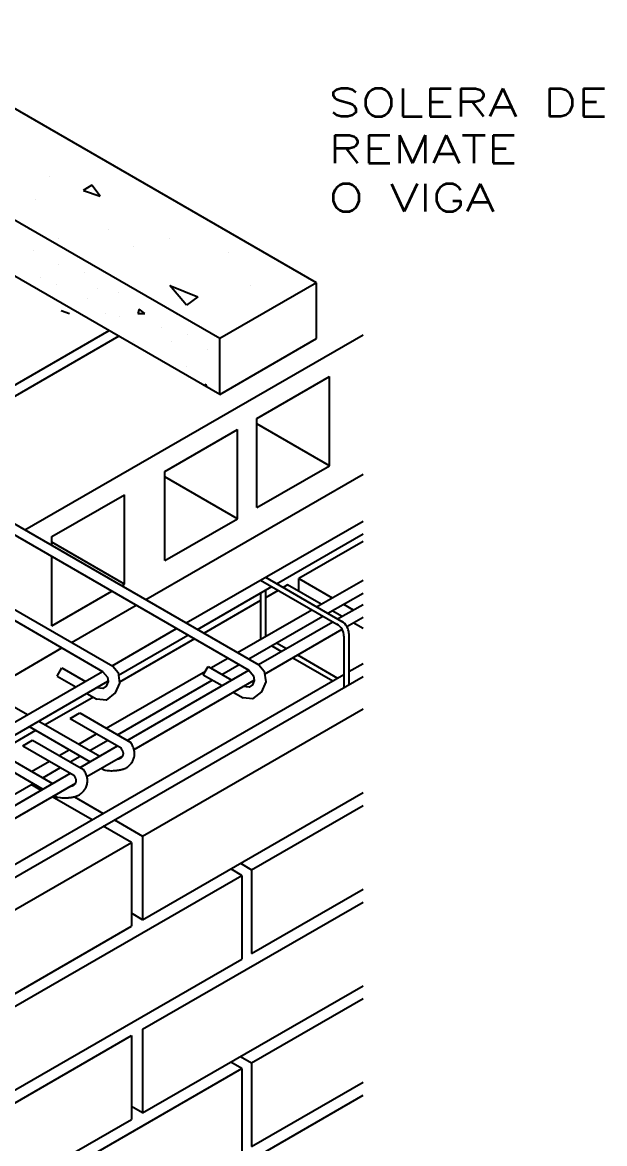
# Model space of a CAD drawing. Header units: inches. Extents: x -370 to 18, y -197 to 199.
# Drawn here: x -233.308 to -231.221, y -8.721 to -4.698 of the extents above; entities that cross this region are included whole.
import ezdxf

# ---------------------------------------------------------------- set-up
doc = ezdxf.new("R2010")
doc.units = ezdxf.units.IN
doc.header["$MEASUREMENT"] = 0
doc.layers.add('DETALLE', color=1, linetype='Continuous')
doc.layers.add('ROTULACION', color=2, linetype='Continuous')
doc.styles.add('ROMANS', font='romans.shx', dxfattribs={"width": 1.35})

# ---------------------------------------------------------------- blocks, each defined once
blk = doc.blocks.new('*X532')
at = {"color": 0}
for p, q in [((148.08, 43.82), (148.08, 43.82)), ((148.38, 43.7601), (148.32, 43.7201)), ((148.44, 43.68), (148.38, 43.76)), ((147.98, 43.66), (147.98, 43.66)), ((148.3202, 43.7201), (148.4402, 43.6801)), ((148.5, 43.44), (148.5, 43.44)), ((148.14, 43.38), (148.14, 43.38)), ((148.94, 43.38), (148.94, 43.38)), ((148.68, 43.32), (148.68, 43.32)), ((149.36, 43.28), (149.36, 43.28)), ((149.0598, 42.8997), (148.9398, 43.0397)), ((148.94, 43.0398), (149.14, 42.9598)), ((149.52, 43.04), (149.52, 43.04)), ((149.14, 42.96), (149.06, 42.9)), ((149.32, 42.68), (149.32, 42.68))]:
    blk.add_line(p, q, dxfattribs=at)
blk = doc.blocks.new('*X533')
at = {"color": 0}
for p, q in [((147.93, 43.44), (147.93, 43.44)), ((147.96, 43.29), (147.96, 43.29)), ((148.14, 43.19), (148.14, 43.19)), ((148.01, 43.1), (148.01, 43.1)), ((148.33, 43.13), (148.33, 43.13)), ((148.13, 43.05), (148.13, 43.05)), ((148.42, 43.02), (148.42, 43.02)), ((148.35, 42.95), (148.35, 42.95)), ((148.57, 42.99), (148.57, 42.99)), ((148.1602, 42.8601), (148.2202, 42.8401)), ((148.48, 42.84), (148.48, 42.84)), ((148.72, 42.8699), (148.71, 42.8399)), ((148.71, 42.84), (148.76, 42.84)), ((148.76, 42.84), (148.72, 42.87)), ((148.58, 42.82), (148.58, 42.82)), ((148.99, 42.83), (148.99, 42.83)), ((148.88, 42.74), (148.88, 42.74)), ((149.07, 42.69), (149.07, 42.69)), ((148.68, 42.64), (148.68, 42.64)), ((148.95, 42.64), (148.95, 42.64)), ((149.21, 42.58), (149.21, 42.58)), ((149.06, 42.46), (149.06, 42.46)), ((149.2, 42.3301), (149.1867, 42.3235)), ((149.206, 42.3124), (149.2001, 42.3302))]:
    blk.add_line(p, q, dxfattribs=at)

msp = doc.modelspace()

# ---------------------------------------------------------------- linework, layer by layer
at = {"layer": 'DETALLE', "color": 2}
for p, q in [((-232.25372, -5.63258), (-237.41163, -2.65466)), ((-236.38346, -4.77805), (-232.49616, -7.02238)), ((-236.35484, -4.75454), (-232.45999, -7.00323)), ((-233.93495, -6.45884), (-232.9842, -7.00775)), ((-233.90028, -6.51889), (-233.02037, -7.0269)), ((-232.3965, -6.71231), (-232.08672, -6.53345)), ((-232.45387, -6.6992), (-232.17996, -6.85734)), ((-232.43653, -6.68919), (-232.16263, -6.84733)), ((-232.31687, -6.69348), (-232.19679, -6.76281)), ((-232.31687, -6.73971), (-232.31687, -6.69348)), ((-232.6802, -6.8761), (-232.41383, -6.72231)), ((-232.45387, -6.74543), (-232.45387, -6.91123)), ((-232.43653, -6.73542), (-232.43653, -6.90123)), ((-232.21287, -6.81832), (-232.08672, -6.74549)), ((-232.15676, -6.78592), (-232.12152, -6.80627)), ((-232.49657, -6.98212), (-232.23021, -6.82833)), ((-232.14431, -6.86565), (-232.08672, -6.8324)), ((-232.43952, -7.03609), (-232.16165, -6.87566)), ((-232.96383, -7.03986), (-232.71487, -6.89612)), ((-232.15494, -6.90068), (-232.15494, -7.08382)), ((-232.13761, -6.89067), (-232.13761, -7.07381)), ((-232.41383, -6.93435), (-232.3786, -6.95469)), ((-232.3965, -6.92434), (-232.36127, -6.94468)), ((-232.33857, -6.9778), (-232.19497, -7.0607)), ((-232.32123, -6.96779), (-232.17764, -7.0507)), ((-233.18359, -7.04356), (-233.16626, -7.01354)), ((-233.16626, -7.01354), (-233.08174, -7.06233)), ((-232.65939, -7.03905), (-232.64205, -7.00902)), ((-232.64205, -7.00902), (-232.55754, -7.05782)), ((-235.56828, -9.05451), (-232.08672, -7.04443)), ((-233.72649, -7.48018), (-233.00119, -7.06143)), ((-233.18359, -7.04356), (-233.11641, -7.08235)), ((-232.96717, -7.25382), (-232.62728, -7.05758)), ((-232.90772, -7.3064), (-232.47688, -7.05765)), ((-232.65939, -7.03905), (-232.59221, -7.07783)), ((-233.07638, -7.10546), (-233.04112, -7.12582)), ((-232.55217, -7.10095), (-232.51691, -7.1213)), ((-232.87695, -7.61735), (-232.08672, -7.16111)), ((-233.0659, -7.31082), (-233.00184, -7.27383)), ((-233.13617, -7.35139), (-233.10057, -7.33083)), ((-233.07672, -7.40397), (-232.94797, -7.32964)), ((-233.2349, -7.40839), (-233.17084, -7.37141)), ((-233.54287, -7.5862), (-233.26957, -7.42841)), ((-233.47431, -7.63352), (-233.11697, -7.42721)), ((-233.12135, -7.47625), (-233.01803, -7.5359)), ((-232.87695, -7.9176), (-232.08672, -7.46136)), ((-232.48629, -7.73828), (-232.08672, -7.50759)), ((-232.978, -7.55901), (-232.87695, -7.61735)), ((-233.95709, -8.24097), (-232.91699, -7.64046)), ((-232.91699, -7.64046), (-232.91699, -7.94072)), ((-232.87695, -7.61735), (-232.87695, -7.9176)), ((-232.52633, -7.71517), (-232.48629, -7.73828)), ((-233.49441, -8.32032), (-232.52096, -7.7583)), ((-232.52096, -7.7583), (-232.52096, -8.05855)), ((-232.48629, -7.73828), (-232.48629, -8.03853)), ((-232.48629, -8.03853), (-232.08672, -7.80784)), ((-232.87695, -8.31031), (-232.08672, -7.85406)), ((-232.87695, -7.9176), (-232.91699, -7.89449)), ((-233.95709, -8.54122), (-232.91699, -7.94072)), ((-233.49441, -8.62057), (-232.52096, -8.05855)), ((-232.87695, -8.61056), (-232.08672, -8.15432)), ((-232.48629, -8.43124), (-232.08672, -8.20054)), ((-232.87695, -8.31031), (-232.87695, -8.61056)), ((-233.95709, -8.93392), (-232.91699, -8.33342)), ((-232.91699, -8.33342), (-232.91699, -8.63367)), ((-232.52633, -8.40812), (-232.48629, -8.43124)), ((-232.48629, -8.43124), (-232.48629, -8.73149)), ((-233.49441, -9.01327), (-232.52096, -8.45125)), ((-232.52096, -8.45125), (-232.52096, -8.75151)), ((-232.48629, -8.73149), (-232.08672, -8.5008)), ((-232.87695, -9.00326), (-232.08672, -8.54702)), ((-232.87695, -8.61056), (-232.91699, -8.58745)), ((-233.95709, -9.23418), (-232.91699, -8.63367))]:
    msp.add_line(p, q, dxfattribs=at)
at = {"layer": 'DETALLE', "color": 3}
for p, q in [((-232.25372, -5.63258), (-232.60042, -5.83275)), ((-232.25372, -5.83275), (-232.25372, -5.63258)), ((-232.60042, -6.03292), (-232.25372, -5.83275)), ((-232.60042, -6.03292), (-232.60042, -5.83275))]:
    msp.add_line(p, q, dxfattribs=at)
at = {"layer": 'DETALLE'}
for p, q in [((-233.76695, -6.24866), (-232.99685, -5.80404)), ((-232.96218, -5.82406), (-233.73228, -6.26868)), ((-233.29891, -6.51889), (-232.08672, -5.81903)), ((-232.46743, -6.43917), (-232.46743, -6.1189)), ((-232.20741, -6.28905), (-232.46743, -6.13892)), ((-232.7968, -6.62933), (-232.7968, -6.30906)), ((-232.46743, -6.43917), (-232.20741, -6.28905)), ((-232.86553, -6.7691), (-232.08672, -6.31945)), ((-232.53677, -6.4792), (-232.7968, -6.32908)), ((-232.7968, -6.62933), (-232.53677, -6.4792)), ((-232.72023, -6.85299), (-232.08672, -6.48723)), ((-233.20219, -6.57472), (-233.20219, -6.54311)), ((-232.94217, -6.71326), (-233.20219, -6.56313)), ((-232.08672, -6.5606), (-232.31687, -6.69348)), ((-233.20219, -6.86338), (-233.20219, -6.61476)), ((-232.95221, -6.71905), (-232.94217, -6.71326)), ((-232.3569, -6.7166), (-232.37298, -6.72588)), ((-232.23682, -6.78592), (-232.3569, -6.7166)), ((-232.2529, -6.79521), (-232.08672, -6.69926)), ((-233.20219, -6.86338), (-232.98688, -6.73907)), ((-232.39032, -6.73589), (-232.43653, -6.76257)), ((-233.13155, -6.92268), (-232.9002, -6.78911)), ((-232.45387, -6.77258), (-232.65668, -6.88967)), ((-232.17764, -6.83866), (-232.08672, -6.78617)), ((-232.5366, -6.959), (-232.27024, -6.80522)), ((-232.16156, -6.82938), (-232.19679, -6.80904)), ((-232.98624, -7.00657), (-232.7549, -6.873)), ((-232.46134, -7.00246), (-232.19497, -6.84867)), ((-232.08672, -6.87259), (-232.12152, -6.85249)), ((-232.69135, -6.90969), (-232.96025, -7.06494)), ((-233.33419, -7.03967), (-233.16622, -6.9427)), ((-232.63264, -7.01445), (-232.57127, -6.97902)), ((-232.13761, -7.02758), (-232.08672, -6.9982)), ((-235.29206, -8.33783), (-233.02091, -7.02659)), ((-233.4676, -7.79546), (-232.15494, -7.03759)), ((-233.0072, -7.2307), (-232.65146, -7.02531)), ((-232.93194, -7.27416), (-232.49606, -7.0225)), ((-232.59261, -7.03756), (-232.53124, -7.00213)), ((-233.40953, -7.11242), (-233.28956, -7.18169)), ((-233.05341, -7.11872), (-233.22601, -7.21837)), ((-233.13709, -7.19575), (-233.10242, -7.17573)), ((-233.13709, -7.19575), (-232.95408, -7.30141)), ((-233.10242, -7.17573), (-232.91941, -7.28139)), ((-233.26068, -7.23839), (-233.39701, -7.3171)), ((-233.28419, -7.22482), (-233.06533, -7.35117)), ((-233.24952, -7.2048), (-233.03066, -7.33116)), ((-233.30609, -7.29332), (-233.27142, -7.27331)), ((-233.27142, -7.27331), (-233.08841, -7.37896)), ((-233.10593, -7.2877), (-233.04187, -7.25072)), ((-233.41852, -7.30237), (-233.19966, -7.42873)), ((-233.30609, -7.29332), (-233.12308, -7.39898)), ((-233.1762, -7.32828), (-233.1406, -7.30772)), ((-233.10094, -7.37173), (-232.96661, -7.29418)), ((-233.45319, -7.32239), (-233.23433, -7.44875)), ((-233.27493, -7.38528), (-233.21087, -7.34829)), ((-233.50764, -7.60654), (-233.13561, -7.39175)), ((-233.0253, -7.37429), (-233.01525, -7.38009)), ((-233.0253, -7.37429), (-233.01525, -7.38009)), ((-233.24169, -7.453), (-233.27693, -7.43265)), ((-233.05807, -7.55901), (-233.20166, -7.47611)), ((-233.1943, -7.47186), (-233.18425, -7.47766)), ((-232.91699, -7.64046), (-233.01803, -7.58213)), ((-232.52096, -7.7583), (-232.561, -7.73518)), ((-232.52096, -8.45125), (-232.561, -8.42814))]:
    msp.add_line(p, q, dxfattribs=at)
at = {"layer": 'DETALLE', "color": 4}
for p, q in [((-232.46743, -6.1189), (-232.20741, -5.96878)), ((-232.20741, -6.28905), (-232.20741, -5.96878)), ((-232.7968, -6.30906), (-232.53677, -6.15894)), ((-232.53677, -6.4792), (-232.53677, -6.15894)), ((-233.20219, -6.54311), (-232.94217, -6.39299)), ((-232.94217, -6.71326), (-232.94217, -6.39299))]:
    msp.add_line(p, q, dxfattribs=at)
for points in [[(-232.60042, -5.83275), (-234.85398, -4.53166), (-235.18501, -4.42724), (-235.3561, -4.40924), (-235.58122, -4.40924), (-235.86038, -4.44524), (-236.02246, -4.49923), (-236.52673, -4.75121), (-236.85991, -4.8142), (-237.23812, -4.7962), (-237.67034, -4.74221), (-237.93148, -4.59822), (-238.41775, -4.54423), (-239.11197, -4.55576), (-239.48544, -4.52021), (-239.82334, -4.34248), (-239.96562, -4.12921)], [(-232.60042, -6.03292), (-234.85398, -4.73183), (-235.11313, -4.65008)]]:
    msp.add_lwpolyline(points, dxfattribs=at)
at = {"layer": 'DETALLE', "color": 2}
for points in [[(-233.02037, -7.0269), (-233.00319, -7.04745), (-233.00093, -7.06326), (-233.00771, -7.07907), (-233.01901, -7.0881), (-233.04171, -7.08545)], [(-232.9842, -7.00775), (-232.96517, -7.03051), (-232.95971, -7.06871), (-232.97487, -7.10407), (-233.00706, -7.1298), (-233.04112, -7.12582)], [(-232.49616, -7.02238), (-232.47898, -7.04294), (-232.47672, -7.05874), (-232.4835, -7.07455), (-232.4948, -7.08358), (-232.5175, -7.08093)], [(-232.45999, -7.00323), (-232.44096, -7.026), (-232.4355, -7.0642), (-232.45066, -7.09955), (-232.48285, -7.12528), (-232.51691, -7.1213)]]:
    msp.add_lwpolyline(points, dxfattribs=at)
at = {"layer": 'DETALLE'}
for points in [[(-233.01525, -7.38009), (-233.01144, -7.38085), (-233.00407, -7.38197), (-232.99732, -7.38266), (-232.9912, -7.38297), (-232.98578, -7.38297), (-232.98127, -7.38277), (-232.97781, -7.38252), (-232.97496, -7.38227), (-232.97268, -7.38206), (-232.9704, -7.38183), (-232.96821, -7.38158), (-232.96609, -7.38131), (-232.96404, -7.38102), (-232.96205, -7.3807), (-232.96013, -7.38037), (-232.95818, -7.38), (-232.95612, -7.37957), (-232.95394, -7.37908), (-232.95163, -7.3785), (-232.94918, -7.37781), (-232.94656, -7.37698), (-232.94377, -7.37597), (-232.94078, -7.37474), (-232.93769, -7.37326), (-232.9346, -7.37156), (-232.93158, -7.36965), (-232.92869, -7.36755), (-232.92595, -7.36529), (-232.92341, -7.36293), (-232.9211, -7.3605), (-232.919, -7.35805), (-232.91709, -7.35556), (-232.9153, -7.35297), (-232.91362, -7.35026), (-232.91205, -7.3474), (-232.91059, -7.34437), (-232.90925, -7.34112), (-232.90806, -7.33764), (-232.90705, -7.33389), (-232.9063, -7.32996), (-232.90583, -7.32598), (-232.90566, -7.32204), (-232.90576, -7.31822), (-232.9061, -7.31458), (-232.90663, -7.31115), (-232.90731, -7.30795), (-232.90811, -7.30494), (-232.90906, -7.30191), (-232.91021, -7.29877), (-232.91155, -7.29563), (-232.91301, -7.29255), (-232.91459, -7.28954), (-232.91629, -7.28651), (-232.91815, -7.28338), (-232.92005, -7.28032)], [(-232.96775, -7.34106), (-232.96729, -7.34098), (-232.96594, -7.34072), (-232.96459, -7.34044), (-232.96325, -7.34014), (-232.96193, -7.33981), (-232.96065, -7.33945), (-232.9594, -7.33905), (-232.9582, -7.33862), (-232.95707, -7.33815), (-232.956, -7.33764), (-232.955, -7.33709), (-232.95407, -7.3365), (-232.95318, -7.33586), (-232.95235, -7.33517), (-232.95157, -7.33444), (-232.95082, -7.33366), (-232.95011, -7.33283), (-232.94944, -7.33195), (-232.9488, -7.33103), (-232.9482, -7.33006), (-232.94765, -7.32907), (-232.94716, -7.32805), (-232.94673, -7.32701), (-232.94637, -7.32596), (-232.94609, -7.3249), (-232.94589, -7.32384), (-232.94576, -7.32278), (-232.94571, -7.3217), (-232.94574, -7.32062), (-232.94585, -7.31951), (-232.94602, -7.31838), (-232.94627, -7.31723), (-232.94658, -7.31605), (-232.94696, -7.31482), (-232.94745, -7.31351), (-232.94805, -7.31208), (-232.94882, -7.31047), (-232.94978, -7.30864), (-232.95095, -7.30656), (-232.95238, -7.30416), (-232.95408, -7.30141)], [(-233.18425, -7.47766), (-233.18044, -7.47842), (-233.17307, -7.47954), (-233.16632, -7.48023), (-233.1602, -7.48054), (-233.15478, -7.48054), (-233.15027, -7.48034), (-233.14681, -7.48009), (-233.14396, -7.47984), (-233.14168, -7.47963), (-233.1394, -7.4794), (-233.13721, -7.47915), (-233.13509, -7.47888), (-233.13304, -7.47859), (-233.13105, -7.47828), (-233.12913, -7.47794), (-233.12718, -7.47757), (-233.12512, -7.47715), (-233.12294, -7.47665), (-233.12063, -7.47607), (-233.11818, -7.47538), (-233.11556, -7.47455), (-233.11277, -7.47355), (-233.10978, -7.47231), (-233.10669, -7.47083), (-233.1036, -7.46913), (-233.10058, -7.46722), (-233.09769, -7.46512), (-233.09495, -7.46286), (-233.09241, -7.4605), (-233.0901, -7.45807), (-233.088, -7.45562), (-233.08609, -7.45313), (-233.0843, -7.45054), (-233.08262, -7.44783), (-233.08105, -7.44497), (-233.07959, -7.44194), (-233.07825, -7.4387), (-233.07706, -7.43521), (-233.07605, -7.43146), (-233.0753, -7.42753), (-233.07483, -7.42355), (-233.07466, -7.41961), (-233.07476, -7.41579), (-233.0751, -7.41215), (-233.07563, -7.40872), (-233.07631, -7.40553), (-233.07711, -7.40251), (-233.07806, -7.39948), (-233.07921, -7.39634), (-233.08055, -7.3932), (-233.08201, -7.39013), (-233.08359, -7.38711), (-233.08529, -7.38408), (-233.08715, -7.38096), (-233.08905, -7.37789)], [(-233.13675, -7.43863), (-233.13629, -7.43855), (-233.13494, -7.4383), (-233.13359, -7.43802), (-233.13225, -7.43771), (-233.13093, -7.43738), (-233.12965, -7.43702), (-233.1284, -7.43663), (-233.1272, -7.43619), (-233.12607, -7.43573), (-233.125, -7.43522), (-233.124, -7.43466), (-233.12307, -7.43407), (-233.12218, -7.43343), (-233.12135, -7.43275), (-233.12057, -7.43201), (-233.11982, -7.43123), (-233.11911, -7.4304), (-233.11844, -7.42952), (-233.1178, -7.4286), (-233.1172, -7.42764), (-233.11665, -7.42664), (-233.11616, -7.42562), (-233.11573, -7.42458), (-233.11537, -7.42353), (-233.11509, -7.42247), (-233.11489, -7.42141), (-233.11476, -7.42035), (-233.11471, -7.41927), (-233.11474, -7.41819), (-233.11485, -7.41708), (-233.11502, -7.41596), (-233.11527, -7.4148), (-233.11558, -7.41362), (-233.11596, -7.41239), (-233.11645, -7.41108), (-233.11705, -7.40965), (-233.11782, -7.40804), (-233.11878, -7.40622), (-233.11995, -7.40413), (-233.12138, -7.40173), (-233.12308, -7.39898)]]:
    msp.add_lwpolyline(points, dxfattribs=at)
at = {"layer": 'DETALLE', "color": 2}
for centre in [(-232.20498, -6.90068), (-232.18765, -6.89067)]:
    msp.add_arc(centre, 0.05004, 0, 60, dxfattribs=at)
at = {"layer": 'ROTULACION'}
for points in [[(-233.72454, -5.73342, 0, 0.0417, 0), (-233.66791, -5.62187, 0, 0, 0), (-233.10441, -4.51187, 0, 0, 0), (-232.84298, -4.51187, 0, 0, 0), (-232.84291, -4.51187, 0, 0, 0)], [(-233.7259, -7.88973, 0, 0.0417, 0), (-233.66086, -7.78457, 0, 0, 0), (-232.50778, -5.05402, 0, 0, 0), (-232.24854, -5.05802, 0, 0, 0), (-232.24854, -5.05802, 0, 0, 0)]]:
    msp.add_lwpolyline(points, format="xyseb", dxfattribs=at)

# ---------------------------------------------------------------- block references
at = {"color": 1, "xscale": 0.5004194517706821, "yscale": 0.5004194517706821, "zscale": 0.5004194517706821}
for name in ['*X532', '*X533']:
    msp.add_blockref(name, (-307.31179, -27.18042), dxfattribs=at)

# ---------------------------------------------------------------- texts
at = {"layer": 'ROTULACION', "style": 'ROMANS', "width": 1.35}
for s, p in [('SOLERA DE', (-232.21076, -5.03612)), ('REMATE', (-232.21076, -5.20292)), ('O VIGA', (-232.21076, -5.37709))]:
    msp.add_text(s, height=0.100084, dxfattribs=at).set_placement(p)

doc.saveas('drawing.dxf')
